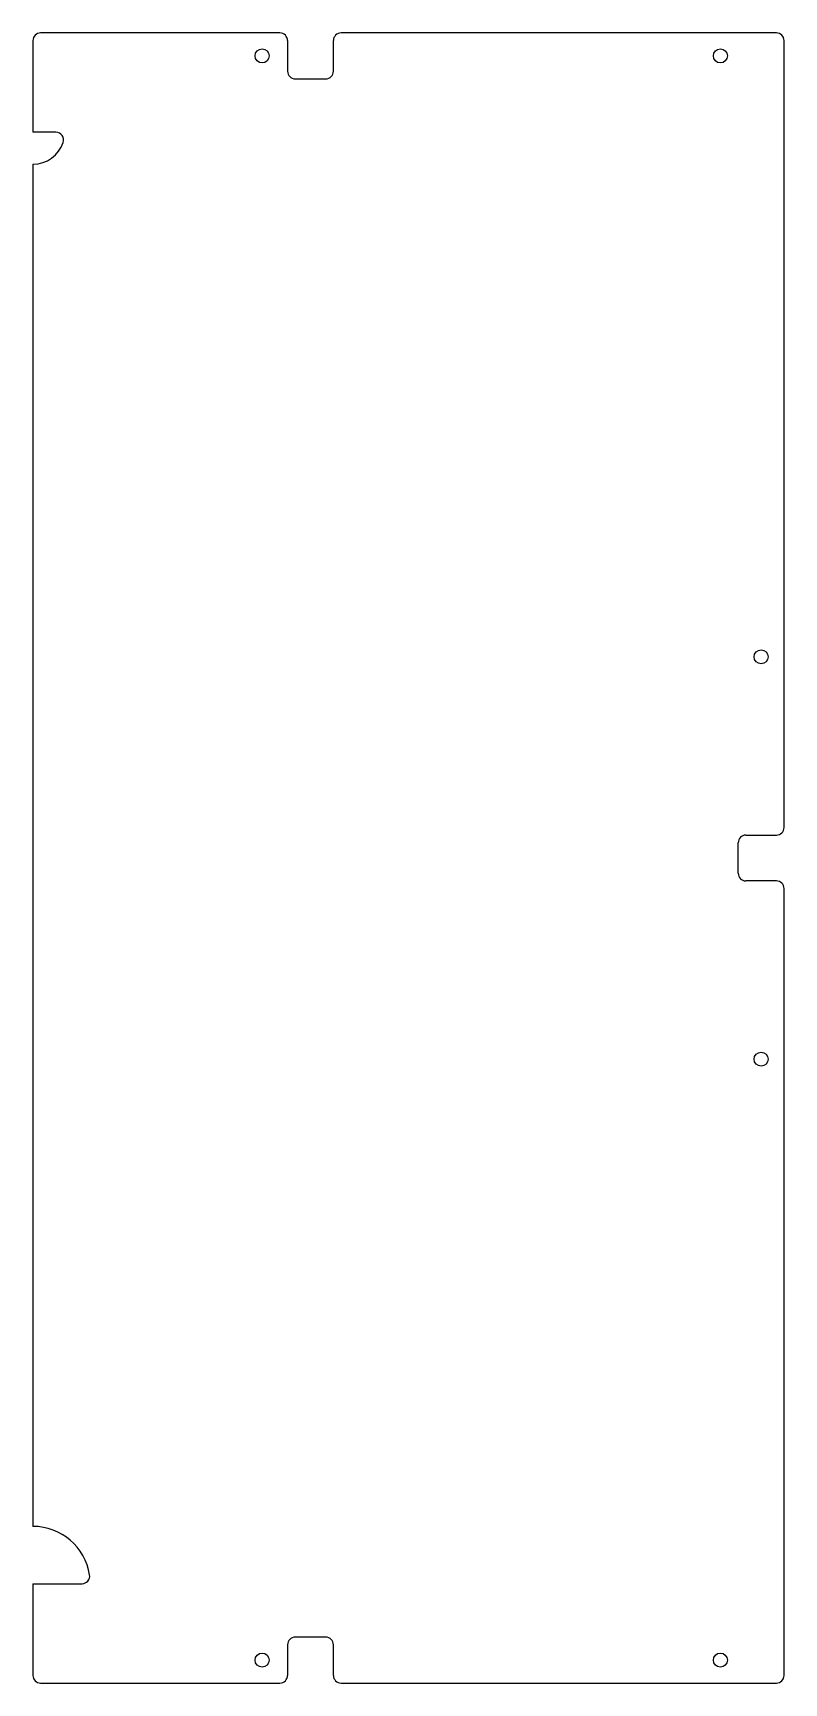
# Model space of a CAD drawing. Header units: millimetres. Extents: x -286 to 9, y -39 to 609.
import ezdxf

# ---------------------------------------------------------------- set-up
doc = ezdxf.new("R2010")
doc.units = ezdxf.units.MM

msp = doc.modelspace()

# ---------------------------------------------------------------- linework, layer by layer
at = {"color": 7, "linetype": 'Continuous', "lineweight": 25}
for p, q in [((-286, 606), (-286, 570)), ((-189, 609), (-283, 609)), ((-186, 606), (-186, 594)), ((-168, 594), (-168, 606)), ((6, 609), (-165, 609)), ((9, 297), (9, 606)), ((-183, 591), (-171, 591)), ((-276.99, 570), (-286, 570)), ((-286, 557.5), (-286, 22.5)), ((-6, 294), (6, 294)), ((-9, 279), (-9, 291)), ((6, 276), (-6, 276)), ((9, -36), (9, 273)), ((-286, 0), (-266.73, 0)), ((-286, 0), (-286, -36)), ((-186, -24), (-186, -36)), ((-171, -21), (-183, -21)), ((-168, -36), (-168, -24)), ((-283, -39), (-189, -39)), ((-165, -39), (6, -39))]:
    msp.add_line(p, q, dxfattribs=at)
for centre in [(-196, 600), (-16, 600), (0, 364), (0, 206), (-196, -30), (-16, -30)]:
    msp.add_circle(centre, 2.75, dxfattribs=at)
for centre, radius, start, end in [((-283, 606), 3, 90, 180), ((-189, 606), 3, 0, 90), ((-165, 606), 3, 90, 180), ((6, 606), 3, 360, 90), ((-183, 594), 3, 180, 270), ((-171, 594), 3, 270, 0), ((-286, 570), 12.5, 270, 341.59152), ((-276.99, 567), 3, 341.59152, 90), ((-6, 291), 3, 90, 180), ((6, 297), 3, 270, 0), ((-6, 279), 3, 180, 270), ((6, 273), 3, 360, 90), ((-286, 0), 22.5, 8.84988, 90), ((-266.73, 3), 3, 270, 8.84988), ((-183, -24), 3, 90, 180), ((-171, -24), 3, 0, 90), ((-283, -36), 3, 180, 270), ((-189, -36), 3, 270, 0), ((-165, -36), 3, 180, 270), ((6, -36), 3, 270, 0)]:
    msp.add_arc(centre, radius, start, end, dxfattribs=at)

doc.saveas('drawing.dxf')
